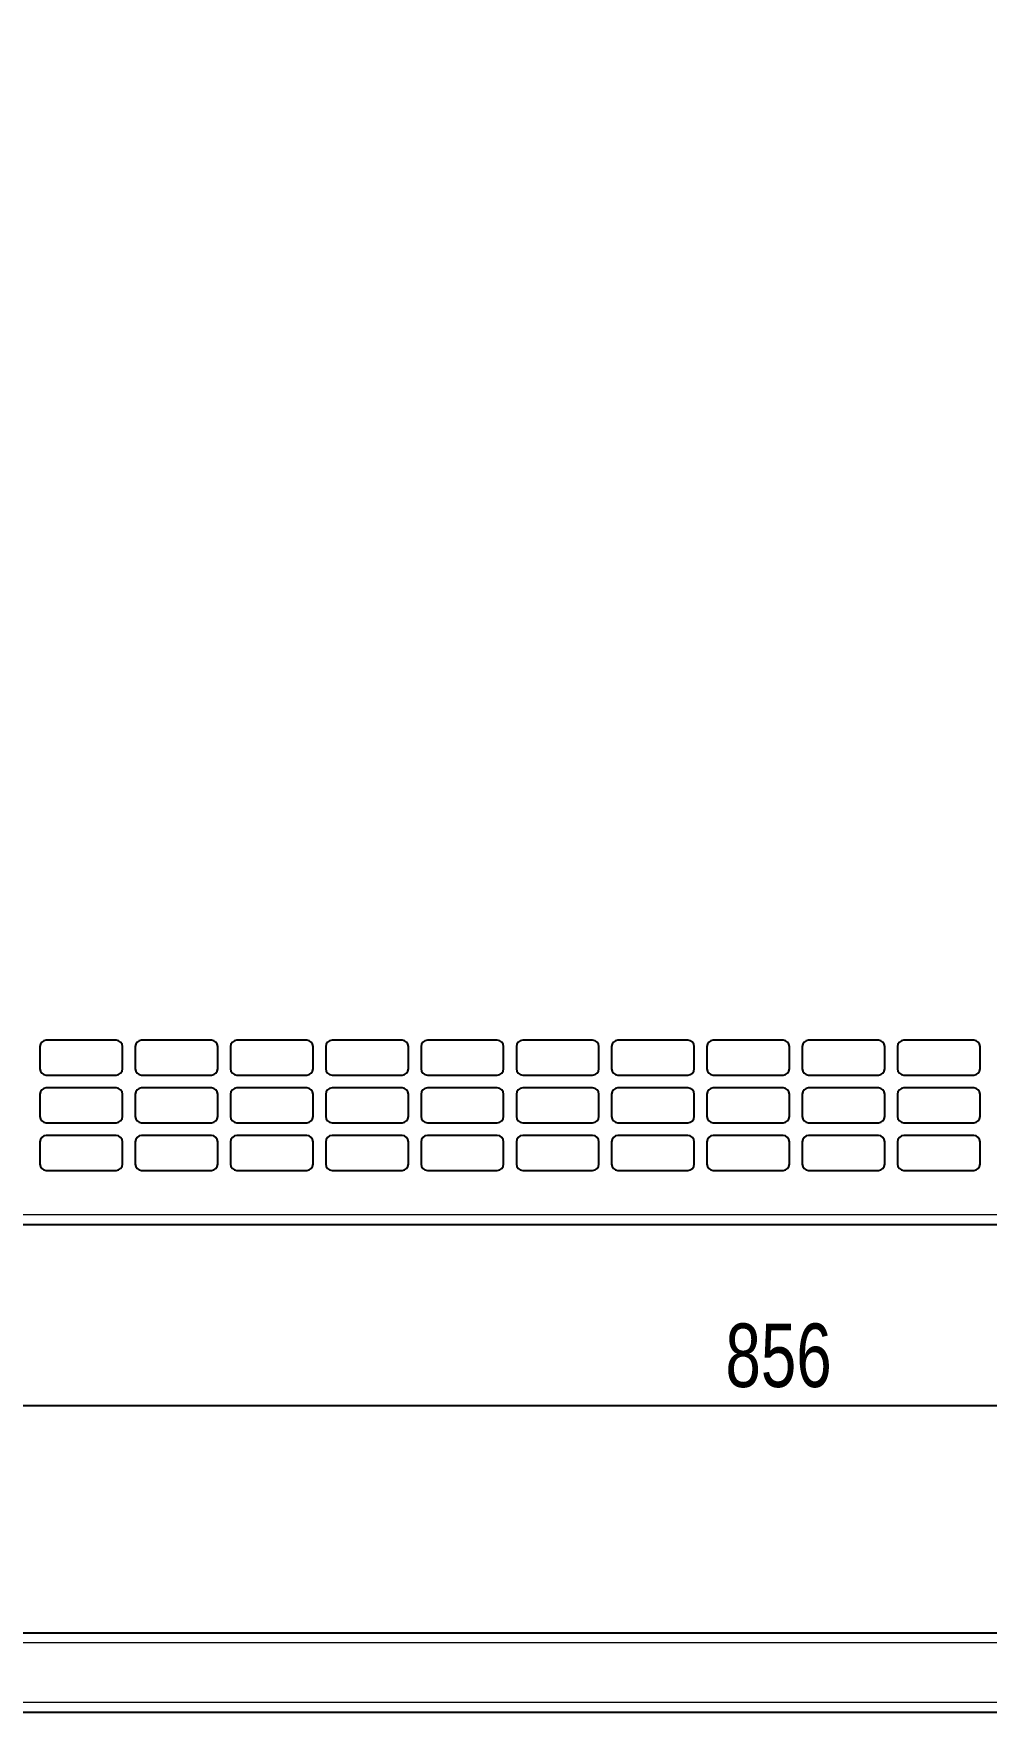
# Model space of a CAD drawing. Header units: millimetres. Extents: x -1019 to 1271, y -273 to 1986.
# Drawn here: x -710 to -410, y -220 to 308 of the extents above; entities that cross this region are included whole.
import ezdxf

# ---------------------------------------------------------------- set-up
doc = ezdxf.new("R2010")
doc.units = ezdxf.units.MM
doc.layers.add('FORMAT', color=7, linetype='Continuous')
doc.styles.add('SLDTEXTSTYLE0', font='TXT', dxfattribs={"width": 0.75})
doc.dimstyles.new('SLDDIMSTYLE0', dxfattribs={"dimtxt": 20, "dimasz": 10, "dimexe": 0, "dimexo": 0.0625, "dimgap": 5, "dimtad": 2, "dimdec": 1, "dimrnd": 1e-09, "dimzin": 12, "dimdsep": 46, "dimtxsty": 'SLDTEXTSTYLE0', "dimsah": 1, "dimcen": 0.09, "dimadec": 0, "dimazin": 3, "dimtfac": 1, "dimtofl": 0, "dimtmove": 0, "dimatfit": 3, "dimfxl": 0, "dimfrac": 2, "dimtolj": 1, "dimtzin": 12, "dimarcsym": 0})

# ---------------------------------------------------------------- blocks, each defined once
blk = doc.blocks.new('_D_4')
at = {"layer": 'FORMAT'}
for p, q in [((-898.29, 874.74), (-898.29, -124.75)), ((-42.29, 874.74), (-42.29, -124.75)), ((-898.29, -123.75), (-42.29, -123.75))]:
    blk.add_line(p, q, dxfattribs=at)
for points in [[(-898.29, -123.75), (-888.29, -125.29), (-888.29, -122.21)], [(-42.29, -123.75), (-52.29, -122.21), (-52.29, -125.29)]]:
    blk.add_solid(points, dxfattribs=at)
at = {"layer": 'FORMAT', "insert": (-492.46, -97.97), "char_height": 20, "attachment_point": 1, "style": 'SLDTEXTSTYLE0'}
blk.add_mtext('856', dxfattribs=at)

msp = doc.modelspace()

# ---------------------------------------------------------------- linework, layer by layer
at = {"color": 7, "linetype": 'Continuous', "lineweight": 25}
for p, q in [((-684.29, -8.75), (-706.29, -8.75)), ((-654.29, -8.75), (-676.29, -8.75)), ((-624.29, -8.75), (-646.29, -8.75)), ((-594.29, -8.75), (-616.29, -8.75)), ((-564.29, -8.75), (-586.29, -8.75)), ((-534.29, -8.75), (-556.29, -8.75)), ((-504.29, -8.75), (-526.29, -8.75)), ((-474.29, -8.75), (-496.29, -8.75)), ((-444.29, -8.75), (-466.29, -8.75)), ((-414.29, -8.75), (-436.29, -8.75)), ((-708.29, -10.75), (-708.29, -17.75)), ((-682.29, -17.75), (-682.29, -10.75)), ((-678.29, -10.75), (-678.29, -17.75)), ((-652.29, -17.75), (-652.29, -10.75)), ((-648.29, -10.75), (-648.29, -17.75)), ((-622.29, -17.75), (-622.29, -10.75)), ((-618.29, -10.75), (-618.29, -17.75)), ((-592.29, -17.75), (-592.29, -10.75)), ((-588.29, -10.75), (-588.29, -17.75)), ((-562.29, -17.75), (-562.29, -10.75)), ((-558.29, -10.75), (-558.29, -17.75)), ((-532.29, -17.75), (-532.29, -10.75)), ((-528.29, -10.75), (-528.29, -17.75)), ((-502.29, -17.75), (-502.29, -10.75)), ((-498.29, -10.75), (-498.29, -17.75)), ((-472.29, -17.75), (-472.29, -10.75)), ((-468.29, -10.75), (-468.29, -17.75)), ((-442.29, -17.75), (-442.29, -10.75)), ((-438.29, -10.75), (-438.29, -17.75)), ((-412.29, -17.75), (-412.29, -10.75)), ((-706.29, -19.75), (-684.29, -19.75)), ((-676.29, -19.75), (-654.29, -19.75)), ((-646.29, -19.75), (-624.29, -19.75)), ((-616.29, -19.75), (-594.29, -19.75)), ((-586.29, -19.75), (-564.29, -19.75)), ((-556.29, -19.75), (-534.29, -19.75)), ((-526.29, -19.75), (-504.29, -19.75)), ((-496.29, -19.75), (-474.29, -19.75)), ((-466.29, -19.75), (-444.29, -19.75)), ((-436.29, -19.75), (-414.29, -19.75)), ((-708.29, -25.75), (-708.29, -32.75)), ((-684.29, -23.75), (-706.29, -23.75)), ((-682.29, -32.75), (-682.29, -25.75)), ((-678.29, -25.75), (-678.29, -32.75)), ((-654.29, -23.75), (-676.29, -23.75)), ((-652.29, -32.75), (-652.29, -25.75)), ((-648.29, -25.75), (-648.29, -32.75)), ((-624.29, -23.75), (-646.29, -23.75)), ((-622.29, -32.75), (-622.29, -25.75)), ((-618.29, -25.75), (-618.29, -32.75)), ((-594.29, -23.75), (-616.29, -23.75)), ((-592.29, -32.75), (-592.29, -25.75)), ((-588.29, -25.75), (-588.29, -32.75)), ((-564.29, -23.75), (-586.29, -23.75)), ((-562.29, -32.75), (-562.29, -25.75)), ((-558.29, -25.75), (-558.29, -32.75)), ((-534.29, -23.75), (-556.29, -23.75)), ((-532.29, -32.75), (-532.29, -25.75)), ((-528.29, -25.75), (-528.29, -32.75)), ((-504.29, -23.75), (-526.29, -23.75)), ((-502.29, -32.75), (-502.29, -25.75)), ((-498.29, -25.75), (-498.29, -32.75)), ((-474.29, -23.75), (-496.29, -23.75)), ((-472.29, -32.75), (-472.29, -25.75)), ((-468.29, -25.75), (-468.29, -32.75)), ((-444.29, -23.75), (-466.29, -23.75)), ((-442.29, -32.75), (-442.29, -25.75)), ((-438.29, -25.75), (-438.29, -32.75)), ((-414.29, -23.75), (-436.29, -23.75)), ((-412.29, -32.75), (-412.29, -25.75)), ((-706.29, -34.75), (-684.29, -34.75)), ((-676.29, -34.75), (-654.29, -34.75)), ((-646.29, -34.75), (-624.29, -34.75)), ((-616.29, -34.75), (-594.29, -34.75)), ((-586.29, -34.75), (-564.29, -34.75)), ((-556.29, -34.75), (-534.29, -34.75)), ((-526.29, -34.75), (-504.29, -34.75)), ((-496.29, -34.75), (-474.29, -34.75)), ((-466.29, -34.75), (-444.29, -34.75)), ((-436.29, -34.75), (-414.29, -34.75)), ((-708.29, -40.75), (-708.29, -47.75)), ((-684.29, -38.75), (-706.29, -38.75)), ((-682.29, -47.75), (-682.29, -40.75)), ((-678.29, -40.75), (-678.29, -47.75)), ((-654.29, -38.75), (-676.29, -38.75)), ((-652.29, -47.75), (-652.29, -40.75)), ((-648.29, -40.75), (-648.29, -47.75)), ((-624.29, -38.75), (-646.29, -38.75)), ((-622.29, -47.75), (-622.29, -40.75)), ((-618.29, -40.75), (-618.29, -47.75)), ((-594.29, -38.75), (-616.29, -38.75)), ((-592.29, -47.75), (-592.29, -40.75)), ((-588.29, -40.75), (-588.29, -47.75)), ((-564.29, -38.75), (-586.29, -38.75)), ((-562.29, -47.75), (-562.29, -40.75)), ((-558.29, -40.75), (-558.29, -47.75)), ((-534.29, -38.75), (-556.29, -38.75)), ((-532.29, -47.75), (-532.29, -40.75)), ((-528.29, -40.75), (-528.29, -47.75)), ((-504.29, -38.75), (-526.29, -38.75)), ((-502.29, -47.75), (-502.29, -40.75)), ((-498.29, -40.75), (-498.29, -47.75)), ((-474.29, -38.75), (-496.29, -38.75)), ((-472.29, -47.75), (-472.29, -40.75)), ((-468.29, -40.75), (-468.29, -47.75)), ((-444.29, -38.75), (-466.29, -38.75)), ((-442.29, -47.75), (-442.29, -40.75)), ((-438.29, -40.75), (-438.29, -47.75)), ((-414.29, -38.75), (-436.29, -38.75)), ((-412.29, -47.75), (-412.29, -40.75)), ((-706.29, -49.75), (-684.29, -49.75)), ((-676.29, -49.75), (-654.29, -49.75)), ((-646.29, -49.75), (-624.29, -49.75)), ((-616.29, -49.75), (-594.29, -49.75)), ((-586.29, -49.75), (-564.29, -49.75)), ((-556.29, -49.75), (-534.29, -49.75)), ((-526.29, -49.75), (-504.29, -49.75)), ((-496.29, -49.75), (-474.29, -49.75)), ((-466.29, -49.75), (-444.29, -49.75)), ((-436.29, -49.75), (-414.29, -49.75)), ((-870.34, -66.76), (-69.74, -66.76)), ((-55.79, -195.44), (-884.79, -195.44)), ((-58.64, -220.44), (-881.84, -220.44))]:
    msp.add_line(p, q, dxfattribs=at)
at = {"color": 8, "linetype": 'Continuous', "lineweight": 18}
for p, q in [((-870.34, -63.66), (-69.74, -63.66)), ((-55.79, -198.54), (-884.79, -198.54)), ((-58.31, -217.34), (-882.17, -217.34))]:
    msp.add_line(p, q, dxfattribs=at)
at = {"color": 7, "linetype": 'Continuous', "lineweight": 25}
for centre, start, end in [((-706.29, -10.75), 90, 180), ((-684.29, -10.75), 0, 90), ((-676.29, -10.75), 90, 180), ((-654.29, -10.75), 0, 90), ((-646.29, -10.75), 90, 180), ((-624.29, -10.75), 0, 90), ((-616.29, -10.75), 90, 180), ((-594.29, -10.75), 0, 90), ((-586.29, -10.75), 90, 180), ((-564.29, -10.75), 0, 90), ((-556.29, -10.75), 90, 180), ((-534.29, -10.75), 0, 90), ((-526.29, -10.75), 90, 180), ((-504.29, -10.75), 0, 90), ((-496.29, -10.75), 90, 180), ((-474.29, -10.75), 0, 90), ((-466.29, -10.75), 90, 180), ((-444.29, -10.75), 0, 90), ((-436.29, -10.75), 90, 180), ((-414.29, -10.75), 0, 90), ((-706.29, -17.75), 180, 270), ((-684.29, -17.75), 270, 0), ((-676.29, -17.75), 180, 270), ((-654.29, -17.75), 270, 0), ((-646.29, -17.75), 180, 270), ((-624.29, -17.75), 270, 0), ((-616.29, -17.75), 180, 270), ((-594.29, -17.75), 270, 0), ((-586.29, -17.75), 180, 270), ((-564.29, -17.75), 270, 0), ((-556.29, -17.75), 180, 270), ((-534.29, -17.75), 270, 0), ((-526.29, -17.75), 180, 270), ((-504.29, -17.75), 270, 0), ((-496.29, -17.75), 180, 270), ((-474.29, -17.75), 270, 0), ((-466.29, -17.75), 180, 270), ((-444.29, -17.75), 270, 0), ((-436.29, -17.75), 180, 270), ((-414.29, -17.75), 270, 0), ((-706.29, -25.75), 90, 180), ((-684.29, -25.75), 0, 90), ((-676.29, -25.75), 90, 180), ((-654.29, -25.75), 0, 90), ((-646.29, -25.75), 90, 180), ((-624.29, -25.75), 0, 90), ((-616.29, -25.75), 90, 180), ((-594.29, -25.75), 0, 90), ((-586.29, -25.75), 90, 180), ((-564.29, -25.75), 0, 90), ((-556.29, -25.75), 90, 180), ((-534.29, -25.75), 0, 90), ((-526.29, -25.75), 90, 180), ((-504.29, -25.75), 0, 90), ((-496.29, -25.75), 90, 180), ((-474.29, -25.75), 0, 90), ((-466.29, -25.75), 90, 180), ((-444.29, -25.75), 0, 90), ((-436.29, -25.75), 90, 180), ((-414.29, -25.75), 0, 90), ((-706.29, -32.75), 180, 270), ((-684.29, -32.75), 270, 0), ((-676.29, -32.75), 180, 270), ((-654.29, -32.75), 270, 0), ((-646.29, -32.75), 180, 270), ((-624.29, -32.75), 270, 0), ((-616.29, -32.75), 180, 270), ((-594.29, -32.75), 270, 0), ((-586.29, -32.75), 180, 270), ((-564.29, -32.75), 270, 0), ((-556.29, -32.75), 180, 270), ((-534.29, -32.75), 270, 0), ((-526.29, -32.75), 180, 270), ((-504.29, -32.75), 270, 0), ((-496.29, -32.75), 180, 270), ((-474.29, -32.75), 270, 0), ((-466.29, -32.75), 180, 270), ((-444.29, -32.75), 270, 0), ((-436.29, -32.75), 180, 270), ((-414.29, -32.75), 270, 0), ((-706.29, -40.75), 90, 180), ((-684.29, -40.75), 0, 90), ((-676.29, -40.75), 90, 180), ((-654.29, -40.75), 0, 90), ((-646.29, -40.75), 90, 180), ((-624.29, -40.75), 0, 90), ((-616.29, -40.75), 90, 180), ((-594.29, -40.75), 0, 90), ((-586.29, -40.75), 90, 180), ((-564.29, -40.75), 0, 90), ((-556.29, -40.75), 90, 180), ((-534.29, -40.75), 0, 90), ((-526.29, -40.75), 90, 180), ((-504.29, -40.75), 0, 90), ((-496.29, -40.75), 90, 180), ((-474.29, -40.75), 0, 90), ((-466.29, -40.75), 90, 180), ((-444.29, -40.75), 0, 90), ((-436.29, -40.75), 90, 180), ((-414.29, -40.75), 0, 90), ((-706.29, -47.75), 180, 270), ((-684.29, -47.75), 270, 0), ((-676.29, -47.75), 180, 270), ((-654.29, -47.75), 270, 0), ((-646.29, -47.75), 180, 270), ((-624.29, -47.75), 270, 0), ((-616.29, -47.75), 180, 270), ((-594.29, -47.75), 270, 0), ((-586.29, -47.75), 180, 270), ((-564.29, -47.75), 270, 0), ((-556.29, -47.75), 180, 270), ((-534.29, -47.75), 270, 0), ((-526.29, -47.75), 180, 270), ((-504.29, -47.75), 270, 0), ((-496.29, -47.75), 180, 270), ((-474.29, -47.75), 270, 0), ((-466.29, -47.75), 180, 270), ((-444.29, -47.75), 270, 0), ((-436.29, -47.75), 180, 270), ((-414.29, -47.75), 270, 0)]:
    msp.add_arc(centre, 2, start, end, dxfattribs=at)

# ---------------------------------------------------------------- dimensions: what is measured, and where the dimension line sits
at = {"layer": 'FORMAT'}
dim = msp.add_linear_dim(base=(-42.29, -123.75), p1=(-898.29, 874.75), p2=(-42.29, 874.75), angle=0, dimstyle='SLDDIMSTYLE0', dxfattribs=at)
dim.commit()
dim.dimension.update_dxf_attribs({"geometry": '_D_4', "text_midpoint": (-470.29, -123.75), "dimtype": 160})

doc.saveas('drawing.dxf')
